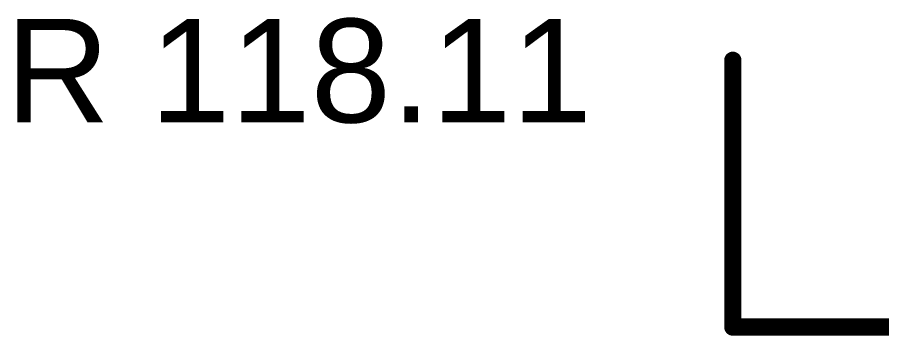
# Model space of a CAD drawing. Header units: inches. Extents: x 92 to 372, y 57 to 122.
# Drawn here: x 91.86 to 104.6, y 84.66 to 89.35 of the extents above; entities that cross this region are included whole.
import ezdxf

# ---------------------------------------------------------------- set-up
doc = ezdxf.new("R2010")
doc.units = ezdxf.units.IN
doc.layers.add('Dimension', color=6, linetype='Continuous')
doc.styles.add('Arial', font='', dxfattribs={"height": 0.2})
doc.styles.get('Arial').set_extended_font_data('Arial')

msp = doc.modelspace()

# ---------------------------------------------------------------- linework, layer by layer
at = {"layer": 'Dimension'}
for points in [[(102.404, 84.788, 0.254, 0.254, 0), (102.404, 88.716, 0.254, 0.254, 0)], [(102.404, 84.788, 0.254, 0.254, 0), (106.48, 84.788, 0.254, 0.254, 0)]]:
    msp.add_lwpolyline(points, format="xyseb", dxfattribs=at)
for points in [[(102.34, 88.716, 0.127, 0.127, 1), (102.467, 88.716, 0.127, 0.127, 1)], [(102.34, 84.788, 0.127, 0.127, 1), (102.467, 84.788, 0.127, 0.127, 1)], [(102.34, 84.788, 0.127, 0.127, 1), (102.467, 84.788, 0.127, 0.127, 1)]]:
    msp.add_lwpolyline(points, format="xyseb", close=True, dxfattribs=at)

# ---------------------------------------------------------------- texts
at = {"layer": 'Dimension', "style": 'Arial'}
msp.add_text('R 118.11', height=1.524, dxfattribs=at).set_placement((91.688, 87.802))

doc.saveas('drawing.dxf')
